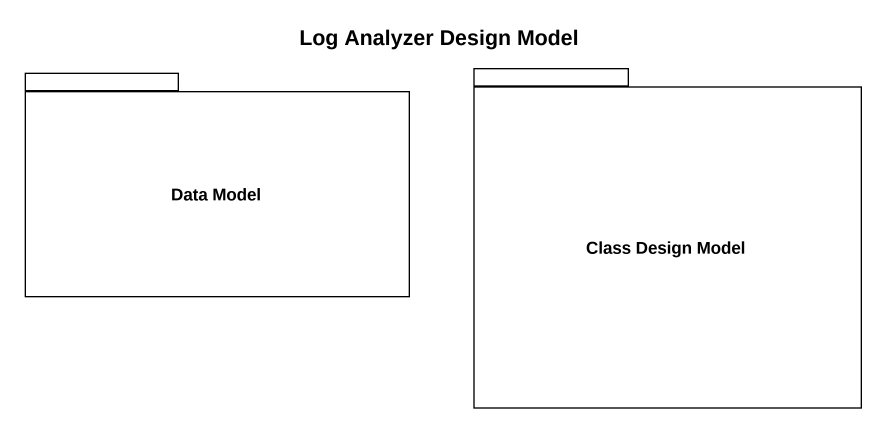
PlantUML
@startuml
title Log Analyzer Design Model
package "Data Model" as Data_Model {
}
package "Class Design Model" as Class_Design_Model {
}
@enduml
